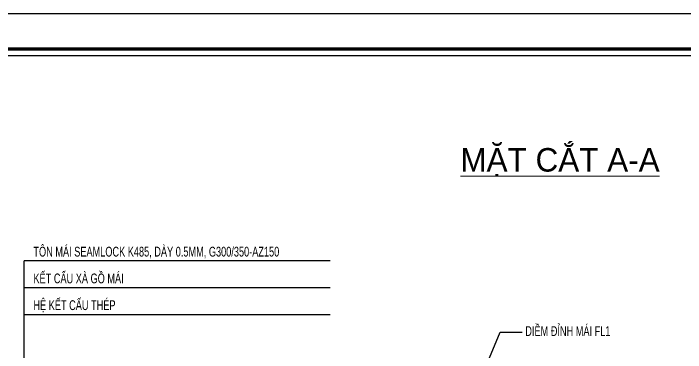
# Model space of a CAD drawing. Header units: inches. Extents: x 2 to 32666, y -5537 to 22.
# Drawn here: x 13826.8 to 13998.2, y -3791 to -3704.5 of the extents above; entities that cross this region are included whole.
import ezdxf
from ezdxf.enums import TextEntityAlignment as Align

# ---------------------------------------------------------------- set-up
doc = ezdxf.new("R2010")
doc.units = ezdxf.units.IN
doc.header["$MEASUREMENT"] = 0
for name, color, linetype in [('1', 1, 'Continuous'), ('2', 2, 'Continuous'), ('3', 3, 'Continuous'), ('7', 7, 'Continuous'), ('9', 9, 'Continuous'), ('BAO KHUNG', 31, 'Continuous'), ('NET IN', 3, 'Continuous')]:
    doc.layers.add(name, color=color, linetype=linetype)
doc.layers.add('_TEXT', color=3, linetype='Continuous', lineweight=13)
doc.layers.add('Cover text', color=7, linetype='Continuous', true_color=0x52370f)
doc.styles.add('ST1', font='vnshx.shx', dxfattribs={"width": 0.7})
doc.styles.add('ST1H', font='vnshxh.shx', dxfattribs={"width": 0.7})
doc.styles.add('ST3', font='VHAVANB.TTF')
doc.styles.add('TIEU DE', font='Vharialn.ttf')
doc.dimstyles.new('175', dxfattribs={"dimtxt": 2.5, "dimasz": 1, "dimexe": 1, "dimexo": 0, "dimgap": 1, "dimtad": 1, "dimdec": 0, "dimlfac": 175, "dimzin": 0, "dimdsep": 46, "dimtxsty": 'ST1', "dimblk1": 'ARCHTICK', "dimblk2": 'ARCHTICK', "dimsah": 1, "dimcen": 1, "dimdle": 1, "dimclrd": 8, "dimclre": 8, "dimclrt": 3, "dimadec": 0, "dimazin": 0, "dimtfac": 1, "dimtdec": 0, "dimtix": 1, "dimtmove": 1, "dimatfit": 3, "dimldrblk": 'DOTSMALL', "dimfxl": 0, "dimtfill": 1, "dimtolj": 1, "dimtzin": 0, "dimlwd": -1, "dimlwe": -1, "dimarcsym": 0})

# ---------------------------------------------------------------- blocks, each defined once
blk = doc.blocks.new('kt kien truc 1')
at = {"layer": '2', "color": 157, "linetype": 'Continuous'}
blk.add_lwpolyline([(0, 420), (594, 420), (594, 0), (0, 0)], close=True, dxfattribs=at)
at = {"layer": '7', "color": 147, "linetype": 'Continuous'}
blk.add_lwpolyline([(12.33, 57.61), (581.67, 57.61), (581.67, 409.19), (12.33, 409.19)], close=True, dxfattribs=at)
at = {"layer": 'BAO KHUNG', "color": 167, "linetype": 'Continuous', "const_width": 0.871}
blk.add_lwpolyline([(10.59, 9.07), (583.41, 9.07), (583.41, 410.93), (10.59, 410.93)], close=True, dxfattribs=at)
at = {"layer": 'Cover text', "ltscale": 0.5, "style": 'TIEU DE'}
for tag, p in [('TENBANVE', (45.93, 14.6)), ('STT', (555.05, 15.58))]:
    blk.add_attdef(tag, text='', height=2, dxfattribs=at).set_placement(p, align=Align.MIDDLE_CENTER)
blk = doc.blocks.new('_ArchTick')
at = {"color": 0, "linetype": 'ByBlock', "const_width": 0.15}
blk.add_lwpolyline([(-0.5, -0.5), (0.5, 0.5)], dxfattribs=at)
blk = doc.blocks.new('_DotSmall')
at = {"color": 0, "linetype": 'ByBlock', "const_width": 0.5}
blk.add_lwpolyline([(-0.0625, 0, 1), (0.0625, 0, 1)], format="xyb", close=True, dxfattribs=at)

msp = doc.modelspace()

# ---------------------------------------------------------------- linework, layer by layer
at = {"layer": '9'}
for p, q in [((13907.5074, -3767.6668), (13829.5078, -3767.6668)), ((13829.5078, -3823.8453), (13829.5078, -3767.6668)), ((13907.5074, -3774.4905), (13829.5078, -3774.4905)), ((13829.5078, -3781.3142), (13907.5074, -3781.3142))]:
    msp.add_line(p, q, dxfattribs=at)
at = {"layer": 'NET IN'}
msp.add_lwpolyline([(13677.7695, -3704.5249), (14271.7695, -3704.5249), (14271.7695, -4124.5249), (13677.7695, -4124.5249)], close=True, dxfattribs=at)

# ---------------------------------------------------------------- block references
at = {"layer": '3'}
msp.add_blockref('kt kien truc 1', (13677.7695, -4124.5249), dxfattribs=at)

# ---------------------------------------------------------------- texts
at = {"layer": '3', "style": 'ST1H', "width": 0.7}
for s, p in [('t«n m¸i seamlock k485, dµy 0.5mm, g300/350-az150', (13831.8662, -3766.5413)), ('kÕt cÊu xµ gå m¸i', (13831.8662, -3773.365)), ('hÖ kÕt cÊu thÐp', (13831.8662, -3780.1888)), ('diÒm ®Ønh m¸i fl1', (13957.2986, -3786.8032))]:
    msp.add_text(s, height=2.5, dxfattribs=at).set_placement(p)
at = {"layer": '_TEXT', "style": 'ST3'}
msp.add_text('%%UmÆt c¾t a-a', height=6, dxfattribs=at).set_placement((13966.154, -3741.8665), align=Align.MIDDLE_CENTER)

# ---------------------------------------------------------------- leaders
at = {"layer": '1'}
msp.add_leader([(13947.7858, -3793.4278), (13950.8766, -3785.825), (13956.4736, -3785.825)], dimstyle='175', override={"dimgap": 1, "dimtad": 0}, dxfattribs=at)

doc.saveas('drawing.dxf')
